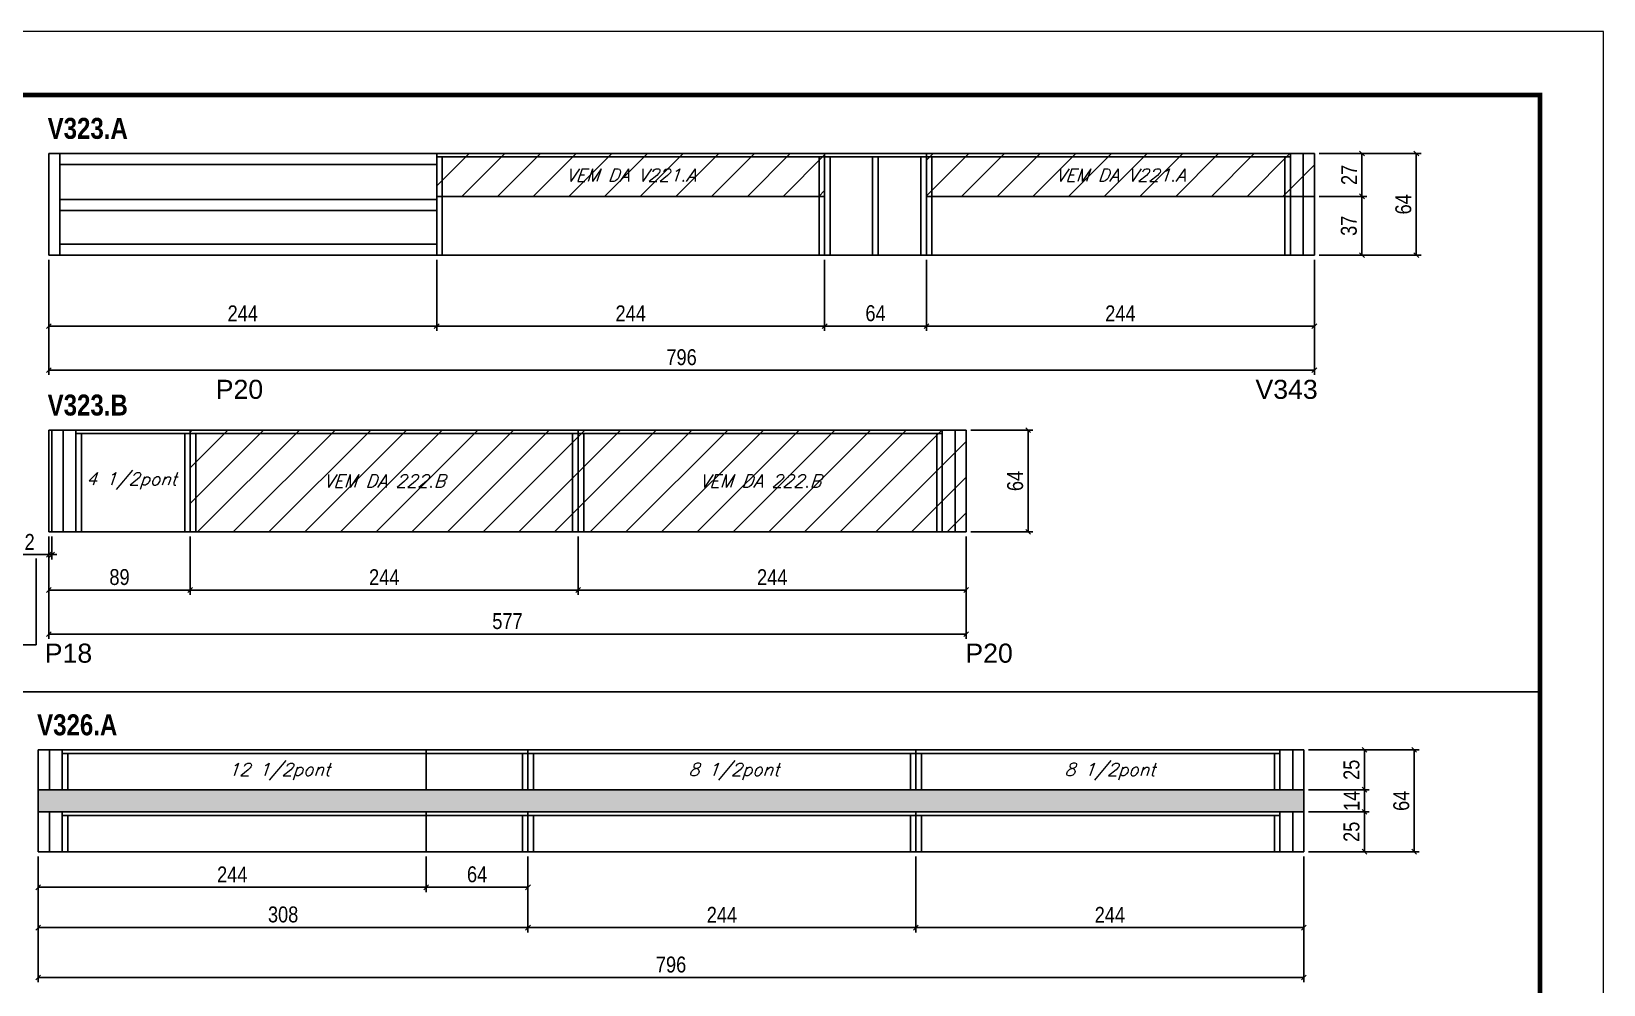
# Model space of a CAD drawing. Extents: x 3309 to 9590, y -2522 to 15424.
# Drawn here: x 3806 to 4794, y 10563 to 11162 of the extents above; entities that cross this region are included whole.
import ezdxf

# ---------------------------------------------------------------- set-up
doc = ezdxf.new("R2010")
doc.units = 0
doc.linetypes.add('DASHED', pattern=[0.75, 0.5, -0.25])
for name, color, linetype in [('5', 5, 'Continuous'), ('COTA', 241, 'Continuous'), ('NOMENCLATURA', 7, 'Continuous'), ('Painéis', 200, 'Continuous'), ('SARR_2.2x7', 40, 'Continuous'), ('SARR_3.5x7', 81, 'Continuous'), ('texto', 7, 'Continuous')]:
    doc.layers.add(name, color=color, linetype=linetype)
for name, color, linetype, lineweight in [('Folhas', 255, 'Continuous', 9), ('Hachura', 251, 'Continuous', 9), ('SARRAFO DE PRESSAO', 251, 'DASHED', 9)]:
    doc.layers.add(name, color=color, linetype=linetype, lineweight=lineweight)
doc.styles.add('COTA TECNICA', font='techl___.ttf', dxfattribs={"height": 10})
doc.styles.add('Romans', font='romans.shx')
doc.styles.get("Standard").update_dxf_attribs({"font": 'arial.ttf'})
doc.styles.add('TECNICA', font='techb___.ttf', dxfattribs={"height": 10})
doc.dimstyles.new('PAINEL', dxfattribs={"dimtxt": 10, "dimasz": 3, "dimexe": 3, "dimexo": 3, "dimgap": 3, "dimtad": 1, "dimdec": 1, "dimzin": 12, "dimdsep": 46, "dimtxsty": 'COTA TECNICA', "dimblk1": 'OBLIQUE', "dimblk2": 'OBLIQUE', "dimsah": 1, "dimcen": 0.9, "dimclrd": 4, "dimclre": 4, "dimclrt": 240, "dimadec": 1, "dimazin": 3, "dimtfac": 1, "dimtdec": 1, "dimtmove": 0, "dimatfit": 3, "dimfxl": 1, "dimtolj": 1, "dimtzin": 12, "dimarcsym": 0})

# ---------------------------------------------------------------- blocks, each defined once
blk = doc.blocks.new('9999999999')
at = {"layer": 'Folhas'}
blk.add_lwpolyline([(98138.98, 34190.21), (99623.98, 34190.21), (99623.98, 35240.21), (98138.98, 35240.21)], close=True, dxfattribs=at)
at = {"layer": 'Folhas', "color": 30, "const_width": 3}
blk.add_lwpolyline([(98213.98, 34230.21), (99583.98, 34230.21), (99583.98, 35200.21), (98213.98, 35200.21)], close=True, dxfattribs=at)
blk = doc.blocks.new('_Oblique')
at = {"color": 0, "linetype": 'ByBlock', "lineweight": -2}
blk.add_line((-0.5, -0.5), (0.5, 0.5), dxfattribs=at)
blk = doc.blocks.new('*D1336')
at = {"layer": 'COTA', "color": 4, "linetype": 'ByBlock', "lineweight": -2, "transparency": 16777216}
for p, q in [((3816.47, 11018.38), (3816.47, 10973.71)), ((4060.47, 11018.38), (4060.47, 10973.71)), ((4060.47, 10976.71), (3816.47, 10976.71))]:
    blk.add_line(p, q, dxfattribs=at)
at = {"layer": 'Defpoints', "color": 0, "linetype": 'ByBlock', "transparency": 16777216}
for p in [(3816.47, 11021.38), (4060.47, 11021.38), (3816.47, 10976.71)]:
    blk.add_point(p, dxfattribs=at)
at = {"layer": 'COTA', "color": 4, "linetype": 'ByBlock', "lineweight": -2, "transparency": 16777216, "xscale": 3, "yscale": 3, "zscale": 3, "rotation": 180}
blk.add_blockref('_Oblique', (3816.47, 10976.71), dxfattribs=at)
at = {"layer": 'COTA', "color": 4, "linetype": 'ByBlock', "lineweight": -2, "transparency": 16777216, "xscale": 3, "yscale": 3, "zscale": 3}
blk.add_blockref('_Oblique', (4060.47, 10976.71), dxfattribs=at)
at = {"layer": 'COTA', "color": 240, "linetype": 'ByBlock', "transparency": 16777216, "insert": (3938.47, 10984.78), "char_height": 10, "attachment_point": 5, "style": 'COTA TECNICA'}
blk.add_mtext('\\A1;244', dxfattribs=at)
blk = doc.blocks.new('*D1338')
at = {"layer": 'COTA', "color": 4, "linetype": 'ByBlock', "lineweight": -2, "transparency": 16777216}
for p, q in [((3816.47, 11018.38), (3816.47, 10946)), ((4612.47, 11018.38), (4612.47, 10946)), ((4612.47, 10949), (3816.47, 10949))]:
    blk.add_line(p, q, dxfattribs=at)
at = {"layer": 'Defpoints', "color": 0, "linetype": 'ByBlock', "transparency": 16777216}
for p in [(3816.47, 11021.38), (4612.47, 11021.38), (3816.47, 10949)]:
    blk.add_point(p, dxfattribs=at)
at = {"layer": 'COTA', "color": 4, "linetype": 'ByBlock', "lineweight": -2, "transparency": 16777216, "xscale": 3, "yscale": 3, "zscale": 3, "rotation": 180}
blk.add_blockref('_Oblique', (3816.47, 10949), dxfattribs=at)
at = {"layer": 'COTA', "color": 4, "linetype": 'ByBlock', "lineweight": -2, "transparency": 16777216, "xscale": 3, "yscale": 3, "zscale": 3}
blk.add_blockref('_Oblique', (4612.47, 10949), dxfattribs=at)
at = {"layer": 'COTA', "color": 240, "linetype": 'ByBlock', "transparency": 16777216, "insert": (4214.47, 10957.13), "char_height": 10, "attachment_point": 5, "style": 'COTA TECNICA'}
blk.add_mtext('\\A1;796', dxfattribs=at)
blk = doc.blocks.new('*D1339')
at = {"layer": 'COTA', "color": 4, "lineweight": -2, "transparency": 16777216}
for p, q in [((4615.47, 11085.38), (4679.59, 11085.38)), ((4676.59, 11085.38), (4676.59, 11021.38)), ((4615.47, 11021.38), (4679.59, 11021.38))]:
    blk.add_line(p, q, dxfattribs=at)
at = {"layer": 'Defpoints', "color": 0, "transparency": 16777216}
for p in [(4612.47, 11085.38), (4612.47, 11021.38), (4676.59, 11021.38)]:
    blk.add_point(p, dxfattribs=at)
at = {"layer": 'COTA', "color": 4, "lineweight": -2, "transparency": 16777216, "xscale": 3, "yscale": 3, "zscale": 3}
for p, rotation in [((4676.59, 11085.38), 90), ((4676.59, 11021.38), 270)]:
    blk.add_blockref('_Oblique', p, dxfattribs=dict(at, rotation=rotation))
at = {"layer": 'COTA', "color": 240, "transparency": 16777216, "insert": (4668.49, 11053.38), "char_height": 10, "attachment_point": 5, "rotation": 90, "style": 'COTA TECNICA'}
blk.add_mtext('\\A1;64', dxfattribs=at)
blk = doc.blocks.new('*D1337')
at = {"layer": 'COTA', "color": 4, "linetype": 'ByBlock', "lineweight": -2, "transparency": 16777216}
for p, q in [((4060.47, 11018.38), (4060.47, 10973.71)), ((4304.47, 11018.38), (4304.47, 10973.71)), ((4304.47, 10976.71), (4060.47, 10976.71))]:
    blk.add_line(p, q, dxfattribs=at)
at = {"layer": 'Defpoints', "color": 0, "linetype": 'ByBlock', "transparency": 16777216}
for p in [(4060.47, 11021.38), (4304.47, 11021.38), (4060.47, 10976.71)]:
    blk.add_point(p, dxfattribs=at)
at = {"layer": 'COTA', "color": 4, "linetype": 'ByBlock', "lineweight": -2, "transparency": 16777216, "xscale": 3, "yscale": 3, "zscale": 3, "rotation": 180}
blk.add_blockref('_Oblique', (4060.47, 10976.71), dxfattribs=at)
at = {"layer": 'COTA', "color": 4, "linetype": 'ByBlock', "lineweight": -2, "transparency": 16777216, "xscale": 3, "yscale": 3, "zscale": 3}
blk.add_blockref('_Oblique', (4304.47, 10976.71), dxfattribs=at)
at = {"layer": 'COTA', "color": 240, "linetype": 'ByBlock', "transparency": 16777216, "insert": (4182.47, 10984.78), "char_height": 10, "attachment_point": 5, "style": 'COTA TECNICA'}
blk.add_mtext('\\A1;244', dxfattribs=at)
blk = doc.blocks.new('*D1340')
at = {"layer": 'COTA', "color": 4, "lineweight": -2, "transparency": 16777216}
for p, q in [((4304.47, 11018.38), (4304.47, 10973.71)), ((4368.47, 11018.38), (4368.47, 10973.71)), ((4304.47, 10976.71), (4368.47, 10976.71))]:
    blk.add_line(p, q, dxfattribs=at)
at = {"layer": 'Defpoints', "color": 0, "transparency": 16777216}
for p in [(4304.47, 11021.38), (4368.47, 11021.38), (4368.47, 10976.71)]:
    blk.add_point(p, dxfattribs=at)
at = {"layer": 'COTA', "color": 4, "lineweight": -2, "transparency": 16777216, "xscale": 3, "yscale": 3, "zscale": 3, "rotation": 180}
blk.add_blockref('_Oblique', (4304.47, 10976.71), dxfattribs=at)
at = {"layer": 'COTA', "color": 4, "lineweight": -2, "transparency": 16777216, "xscale": 3, "yscale": 3, "zscale": 3}
blk.add_blockref('_Oblique', (4368.47, 10976.71), dxfattribs=at)
at = {"layer": 'COTA', "color": 240, "transparency": 16777216, "insert": (4336.47, 10984.81), "char_height": 10, "attachment_point": 5, "style": 'COTA TECNICA'}
blk.add_mtext('\\A1;64', dxfattribs=at)
blk = doc.blocks.new('*D1341')
at = {"layer": 'COTA', "color": 4, "lineweight": -2, "transparency": 16777216}
for p, q in [((4368.47, 11018.38), (4368.47, 10973.71)), ((4612.47, 11018.38), (4612.47, 10973.71)), ((4368.47, 10976.71), (4612.47, 10976.71))]:
    blk.add_line(p, q, dxfattribs=at)
at = {"layer": 'Defpoints', "color": 0, "transparency": 16777216}
for p in [(4368.47, 11021.38), (4612.47, 11021.38), (4612.47, 10976.71)]:
    blk.add_point(p, dxfattribs=at)
at = {"layer": 'COTA', "color": 4, "lineweight": -2, "transparency": 16777216, "xscale": 3, "yscale": 3, "zscale": 3, "rotation": 180}
blk.add_blockref('_Oblique', (4368.47, 10976.71), dxfattribs=at)
at = {"layer": 'COTA', "color": 4, "lineweight": -2, "transparency": 16777216, "xscale": 3, "yscale": 3, "zscale": 3}
blk.add_blockref('_Oblique', (4612.47, 10976.71), dxfattribs=at)
at = {"layer": 'COTA', "color": 240, "transparency": 16777216, "insert": (4490.47, 10984.78), "char_height": 10, "attachment_point": 5, "style": 'COTA TECNICA'}
blk.add_mtext('\\A1;244', dxfattribs=at)
blk = doc.blocks.new('*D1342')
at = {"layer": 'COTA', "color": 4, "linetype": 'ByBlock', "lineweight": -2, "transparency": 16777216}
for p, q in [((3905.47, 10844.32), (3905.47, 10807.73)), ((4149.47, 10844.32), (4149.47, 10807.73)), ((3905.47, 10810.73), (4149.47, 10810.73))]:
    blk.add_line(p, q, dxfattribs=at)
at = {"layer": 'Defpoints', "color": 0, "linetype": 'ByBlock', "transparency": 16777216}
for p in [(3905.47, 10847.32), (4149.47, 10847.32), (4149.47, 10810.73)]:
    blk.add_point(p, dxfattribs=at)
at = {"layer": 'COTA', "color": 4, "linetype": 'ByBlock', "lineweight": -2, "transparency": 16777216, "xscale": 3, "yscale": 3, "zscale": 3, "rotation": 180}
blk.add_blockref('_Oblique', (3905.47, 10810.73), dxfattribs=at)
at = {"layer": 'COTA', "color": 4, "linetype": 'ByBlock', "lineweight": -2, "transparency": 16777216, "xscale": 3, "yscale": 3, "zscale": 3}
blk.add_blockref('_Oblique', (4149.47, 10810.73), dxfattribs=at)
at = {"layer": 'COTA', "color": 240, "linetype": 'ByBlock', "transparency": 16777216, "insert": (4027.47, 10818.8), "char_height": 10, "attachment_point": 5, "style": 'COTA TECNICA'}
blk.add_mtext('\\A1;244', dxfattribs=at)
blk = doc.blocks.new('*D1343')
at = {"layer": 'COTA', "color": 4, "linetype": 'ByBlock', "lineweight": -2, "transparency": 16777216}
for p, q in [((4149.47, 10844.32), (4149.47, 10807.73)), ((4393.47, 10844.32), (4393.47, 10807.73)), ((4149.47, 10810.73), (4393.47, 10810.73))]:
    blk.add_line(p, q, dxfattribs=at)
at = {"layer": 'Defpoints', "color": 0, "linetype": 'ByBlock', "transparency": 16777216}
for p in [(4149.47, 10847.32), (4393.47, 10847.32), (4393.47, 10810.73)]:
    blk.add_point(p, dxfattribs=at)
at = {"layer": 'COTA', "color": 4, "linetype": 'ByBlock', "lineweight": -2, "transparency": 16777216, "xscale": 3, "yscale": 3, "zscale": 3, "rotation": 180}
blk.add_blockref('_Oblique', (4149.47, 10810.73), dxfattribs=at)
at = {"layer": 'COTA', "color": 4, "linetype": 'ByBlock', "lineweight": -2, "transparency": 16777216, "xscale": 3, "yscale": 3, "zscale": 3}
blk.add_blockref('_Oblique', (4393.47, 10810.73), dxfattribs=at)
at = {"layer": 'COTA', "color": 240, "linetype": 'ByBlock', "transparency": 16777216, "insert": (4271.47, 10818.8), "char_height": 10, "attachment_point": 5, "style": 'COTA TECNICA'}
blk.add_mtext('\\A1;244', dxfattribs=at)
blk = doc.blocks.new('*D1344')
at = {"layer": 'COTA', "color": 4, "linetype": 'ByBlock', "lineweight": -2, "transparency": 16777216}
for p, q in [((3816.47, 10844.32), (3816.47, 10780.02)), ((4393.47, 10844.32), (4393.47, 10780.02)), ((3816.47, 10783.02), (4393.47, 10783.02))]:
    blk.add_line(p, q, dxfattribs=at)
at = {"layer": 'Defpoints', "color": 0, "linetype": 'ByBlock', "transparency": 16777216}
for p in [(3816.47, 10847.32), (4393.47, 10847.32), (4393.47, 10783.02)]:
    blk.add_point(p, dxfattribs=at)
at = {"layer": 'COTA', "color": 4, "linetype": 'ByBlock', "lineweight": -2, "transparency": 16777216, "xscale": 3, "yscale": 3, "zscale": 3, "rotation": 180}
blk.add_blockref('_Oblique', (3816.47, 10783.02), dxfattribs=at)
at = {"layer": 'COTA', "color": 4, "linetype": 'ByBlock', "lineweight": -2, "transparency": 16777216, "xscale": 3, "yscale": 3, "zscale": 3}
blk.add_blockref('_Oblique', (4393.47, 10783.02), dxfattribs=at)
at = {"layer": 'COTA', "color": 240, "linetype": 'ByBlock', "transparency": 16777216, "insert": (4104.97, 10791.13), "char_height": 10, "attachment_point": 5, "style": 'COTA TECNICA'}
blk.add_mtext('\\A1;577', dxfattribs=at)
blk = doc.blocks.new('*D1345')
at = {"layer": 'COTA', "color": 4, "lineweight": -2, "transparency": 16777216}
for p, q in [((3816.47, 10844.32), (3816.47, 10807.73)), ((3905.47, 10844.32), (3905.47, 10807.73)), ((3905.47, 10810.73), (3816.47, 10810.73))]:
    blk.add_line(p, q, dxfattribs=at)
at = {"layer": 'Defpoints', "color": 0, "transparency": 16777216}
for p in [(3816.47, 10847.32), (3905.47, 10847.32), (3816.47, 10810.73)]:
    blk.add_point(p, dxfattribs=at)
at = {"layer": 'COTA', "color": 4, "lineweight": -2, "transparency": 16777216, "xscale": 3, "yscale": 3, "zscale": 3, "rotation": 180}
blk.add_blockref('_Oblique', (3816.47, 10810.73), dxfattribs=at)
at = {"layer": 'COTA', "color": 4, "lineweight": -2, "transparency": 16777216, "xscale": 3, "yscale": 3, "zscale": 3}
blk.add_blockref('_Oblique', (3905.47, 10810.73), dxfattribs=at)
at = {"layer": 'COTA', "color": 240, "transparency": 16777216, "insert": (3860.97, 10818.83), "char_height": 10, "attachment_point": 5, "style": 'COTA TECNICA'}
blk.add_mtext('\\A1;89', dxfattribs=at)
blk = doc.blocks.new('*D1346')
at = {"layer": 'COTA', "color": 4, "lineweight": -2, "transparency": 16777216}
for p, q in [((4396.47, 10911.32), (4435.42, 10911.32)), ((4432.42, 10911.32), (4432.42, 10847.32)), ((4396.47, 10847.32), (4435.42, 10847.32))]:
    blk.add_line(p, q, dxfattribs=at)
at = {"layer": 'Defpoints', "color": 0, "transparency": 16777216}
for p in [(4393.47, 10911.32), (4393.47, 10847.32), (4432.42, 10847.32)]:
    blk.add_point(p, dxfattribs=at)
at = {"layer": 'COTA', "color": 4, "lineweight": -2, "transparency": 16777216, "xscale": 3, "yscale": 3, "zscale": 3}
for p, rotation in [((4432.42, 10911.32), 90), ((4432.42, 10847.32), 270)]:
    blk.add_blockref('_Oblique', p, dxfattribs=dict(at, rotation=rotation))
at = {"layer": 'COTA', "color": 240, "transparency": 16777216, "insert": (4424.32, 10879.32), "char_height": 10, "attachment_point": 5, "rotation": 90, "style": 'COTA TECNICA'}
blk.add_mtext('\\A1;64', dxfattribs=at)
blk = doc.blocks.new('*D1347')
at = {"layer": 'COTA', "color": 4, "lineweight": -2, "transparency": 16777216}
for p, q in [((3816.47, 10844.32), (3816.47, 10829.99)), ((3818.47, 10844.32), (3818.47, 10829.99)), ((3816.47, 10832.99), (3798.36, 10832.99)), ((3818.47, 10832.99), (3816.47, 10832.99)), ((3818.47, 10832.99), (3821.47, 10832.99))]:
    blk.add_line(p, q, dxfattribs=at)
at = {"layer": 'Defpoints', "color": 0, "transparency": 16777216}
for p in [(3816.47, 10847.32), (3818.47, 10847.32), (3816.47, 10832.99)]:
    blk.add_point(p, dxfattribs=at)
at = {"layer": 'COTA', "color": 4, "lineweight": -2, "transparency": 16777216, "xscale": 3, "yscale": 3, "zscale": 3}
blk.add_blockref('_Oblique', (3816.47, 10832.99), dxfattribs=at)
at = {"layer": 'COTA', "color": 4, "lineweight": -2, "transparency": 16777216, "xscale": 3, "yscale": 3, "zscale": 3, "rotation": 180}
blk.add_blockref('_Oblique', (3818.47, 10832.99), dxfattribs=at)
at = {"layer": 'COTA', "color": 240, "transparency": 16777216, "insert": (3804.42, 10840.99), "char_height": 10, "attachment_point": 5, "style": 'COTA TECNICA'}
blk.add_mtext('\\A1;2', dxfattribs=at)
blk = doc.blocks.new('*D1387')
at = {"layer": 'COTA', "color": 4, "linetype": 'ByBlock', "lineweight": -2, "transparency": 16777216}
for p, q in [((4117.86, 10643.13), (4117.86, 10595.33)), ((4361.86, 10643.13), (4361.86, 10595.33)), ((4361.86, 10598.33), (4117.86, 10598.33))]:
    blk.add_line(p, q, dxfattribs=at)
at = {"layer": 'Defpoints', "color": 0, "linetype": 'ByBlock', "transparency": 16777216}
for p in [(4117.86, 10646.13), (4361.86, 10646.13), (4117.86, 10598.33)]:
    blk.add_point(p, dxfattribs=at)
at = {"layer": 'COTA', "color": 4, "linetype": 'ByBlock', "lineweight": -2, "transparency": 16777216, "xscale": 3, "yscale": 3, "zscale": 3, "rotation": 180}
blk.add_blockref('_Oblique', (4117.86, 10598.33), dxfattribs=at)
at = {"layer": 'COTA', "color": 4, "linetype": 'ByBlock', "lineweight": -2, "transparency": 16777216, "xscale": 3, "yscale": 3, "zscale": 3}
blk.add_blockref('_Oblique', (4361.86, 10598.33), dxfattribs=at)
at = {"layer": 'COTA', "color": 240, "linetype": 'ByBlock', "transparency": 16777216, "insert": (4239.86, 10606.4), "char_height": 10, "attachment_point": 5, "style": 'COTA TECNICA'}
blk.add_mtext('\\A1;244', dxfattribs=at)
blk = doc.blocks.new('*D1388')
at = {"layer": 'COTA', "color": 4, "linetype": 'ByBlock', "lineweight": -2, "transparency": 16777216}
for p, q in [((3809.86, 10643.13), (3809.86, 10595.33)), ((4117.86, 10643.13), (4117.86, 10595.33)), ((4117.86, 10598.33), (3809.86, 10598.33))]:
    blk.add_line(p, q, dxfattribs=at)
at = {"layer": 'Defpoints', "color": 0, "linetype": 'ByBlock', "transparency": 16777216}
for p in [(3809.86, 10646.13), (4117.86, 10646.13), (3809.86, 10598.33)]:
    blk.add_point(p, dxfattribs=at)
at = {"layer": 'COTA', "color": 4, "linetype": 'ByBlock', "lineweight": -2, "transparency": 16777216, "xscale": 3, "yscale": 3, "zscale": 3, "rotation": 180}
blk.add_blockref('_Oblique', (3809.86, 10598.33), dxfattribs=at)
at = {"layer": 'COTA', "color": 4, "linetype": 'ByBlock', "lineweight": -2, "transparency": 16777216, "xscale": 3, "yscale": 3, "zscale": 3}
blk.add_blockref('_Oblique', (4117.86, 10598.33), dxfattribs=at)
at = {"layer": 'COTA', "color": 240, "linetype": 'ByBlock', "transparency": 16777216, "insert": (3963.86, 10606.57), "char_height": 10, "attachment_point": 5, "style": 'COTA TECNICA'}
blk.add_mtext('\\A1;308', dxfattribs=at)
blk = doc.blocks.new('*D1389')
at = {"layer": 'COTA', "color": 4, "linetype": 'ByBlock', "lineweight": -2, "transparency": 16777216}
for p, q in [((3809.86, 10643.13), (3809.86, 10563.94)), ((4605.86, 10643.13), (4605.86, 10563.94)), ((4605.86, 10566.94), (3809.86, 10566.94))]:
    blk.add_line(p, q, dxfattribs=at)
at = {"layer": 'Defpoints', "color": 0, "linetype": 'ByBlock', "transparency": 16777216}
for p in [(3809.86, 10646.13), (4605.86, 10646.13), (3809.86, 10566.94)]:
    blk.add_point(p, dxfattribs=at)
at = {"layer": 'COTA', "color": 4, "linetype": 'ByBlock', "lineweight": -2, "transparency": 16777216, "xscale": 3, "yscale": 3, "zscale": 3, "rotation": 180}
blk.add_blockref('_Oblique', (3809.86, 10566.94), dxfattribs=at)
at = {"layer": 'COTA', "color": 4, "linetype": 'ByBlock', "lineweight": -2, "transparency": 16777216, "xscale": 3, "yscale": 3, "zscale": 3}
blk.add_blockref('_Oblique', (4605.86, 10566.94), dxfattribs=at)
at = {"layer": 'COTA', "color": 240, "linetype": 'ByBlock', "transparency": 16777216, "insert": (4207.86, 10575.07), "char_height": 10, "attachment_point": 5, "style": 'COTA TECNICA'}
blk.add_mtext('\\A1;796', dxfattribs=at)
blk = doc.blocks.new('*D1390')
at = {"layer": 'COTA', "color": 4, "lineweight": -2, "transparency": 16777216}
for p, q in [((4361.86, 10643.13), (4361.86, 10595.33)), ((4605.86, 10643.13), (4605.86, 10595.33)), ((4361.86, 10598.33), (4605.86, 10598.33))]:
    blk.add_line(p, q, dxfattribs=at)
at = {"layer": 'Defpoints', "color": 0, "transparency": 16777216}
for p in [(4361.86, 10646.13), (4605.86, 10646.13), (4605.86, 10598.33)]:
    blk.add_point(p, dxfattribs=at)
at = {"layer": 'COTA', "color": 4, "lineweight": -2, "transparency": 16777216, "xscale": 3, "yscale": 3, "zscale": 3, "rotation": 180}
blk.add_blockref('_Oblique', (4361.86, 10598.33), dxfattribs=at)
at = {"layer": 'COTA', "color": 4, "lineweight": -2, "transparency": 16777216, "xscale": 3, "yscale": 3, "zscale": 3}
blk.add_blockref('_Oblique', (4605.86, 10598.33), dxfattribs=at)
at = {"layer": 'COTA', "color": 240, "transparency": 16777216, "insert": (4483.86, 10606.4), "char_height": 10, "attachment_point": 5, "style": 'COTA TECNICA'}
blk.add_mtext('\\A1;244', dxfattribs=at)
blk = doc.blocks.new('*D1391')
at = {"layer": 'COTA', "color": 4, "lineweight": -2, "transparency": 16777216}
for p, q in [((4608.86, 10710.13), (4646.95, 10710.13)), ((4643.95, 10685.13), (4643.95, 10710.13)), ((4608.86, 10685.13), (4646.95, 10685.13))]:
    blk.add_line(p, q, dxfattribs=at)
at = {"layer": 'Defpoints', "color": 0, "transparency": 16777216}
for p in [(4605.86, 10710.13), (4643.95, 10710.13), (4605.86, 10685.13)]:
    blk.add_point(p, dxfattribs=at)
at = {"layer": 'COTA', "color": 4, "lineweight": -2, "transparency": 16777216, "xscale": 3, "yscale": 3, "zscale": 3}
for p, rotation in [((4643.95, 10710.13), 90), ((4643.95, 10685.13), 270)]:
    blk.add_blockref('_Oblique', p, dxfattribs=dict(at, rotation=rotation))
at = {"layer": 'COTA', "color": 240, "transparency": 16777216, "insert": (4635.84, 10697.63), "char_height": 10, "attachment_point": 5, "rotation": 90, "style": 'COTA TECNICA'}
blk.add_mtext('\\A1;25', dxfattribs=at)
blk = doc.blocks.new('*D1392')
at = {"layer": 'COTA', "color": 4, "lineweight": -2, "transparency": 16777216}
for p, q in [((4608.86, 10685.13), (4646.95, 10685.13)), ((4643.95, 10685.13), (4643.95, 10671.13)), ((4608.86, 10671.13), (4646.95, 10671.13))]:
    blk.add_line(p, q, dxfattribs=at)
at = {"layer": 'Defpoints', "color": 0, "transparency": 16777216}
for p in [(4605.86, 10685.13), (4605.86, 10671.13), (4643.95, 10671.13)]:
    blk.add_point(p, dxfattribs=at)
at = {"layer": 'COTA', "color": 4, "lineweight": -2, "transparency": 16777216, "xscale": 3, "yscale": 3, "zscale": 3}
for p, rotation in [((4643.95, 10685.13), 90), ((4643.95, 10671.13), 270)]:
    blk.add_blockref('_Oblique', p, dxfattribs=dict(at, rotation=rotation))
at = {"layer": 'COTA', "color": 240, "transparency": 16777216, "insert": (4635.88, 10678.13), "char_height": 10, "attachment_point": 5, "rotation": 90, "style": 'COTA TECNICA'}
blk.add_mtext('\\A1;14', dxfattribs=at)
blk = doc.blocks.new('*D1393')
at = {"layer": 'COTA', "color": 4, "lineweight": -2, "transparency": 16777216}
for p, q in [((4608.86, 10671.13), (4646.95, 10671.13)), ((4643.95, 10671.13), (4643.95, 10646.13)), ((4608.86, 10646.13), (4646.95, 10646.13))]:
    blk.add_line(p, q, dxfattribs=at)
at = {"layer": 'Defpoints', "color": 0, "transparency": 16777216}
for p in [(4605.86, 10671.13), (4605.86, 10646.13), (4643.95, 10646.13)]:
    blk.add_point(p, dxfattribs=at)
at = {"layer": 'COTA', "color": 4, "lineweight": -2, "transparency": 16777216, "xscale": 3, "yscale": 3, "zscale": 3}
for p, rotation in [((4643.95, 10671.13), 90), ((4643.95, 10646.13), 270)]:
    blk.add_blockref('_Oblique', p, dxfattribs=dict(at, rotation=rotation))
at = {"layer": 'COTA', "color": 240, "transparency": 16777216, "insert": (4635.84, 10658.63), "char_height": 10, "attachment_point": 5, "rotation": 90, "style": 'COTA TECNICA'}
blk.add_mtext('\\A1;25', dxfattribs=at)
blk = doc.blocks.new('*D1394')
at = {"layer": 'COTA', "color": 4, "lineweight": -2, "transparency": 16777216}
for p, q in [((4608.86, 10710.13), (4678.29, 10710.13)), ((4675.29, 10646.13), (4675.29, 10710.13)), ((4608.86, 10646.13), (4678.29, 10646.13))]:
    blk.add_line(p, q, dxfattribs=at)
at = {"layer": 'Defpoints', "color": 0, "transparency": 16777216}
for p in [(4605.86, 10710.13), (4675.29, 10710.13), (4605.86, 10646.13)]:
    blk.add_point(p, dxfattribs=at)
at = {"layer": 'COTA', "color": 4, "lineweight": -2, "transparency": 16777216, "xscale": 3, "yscale": 3, "zscale": 3}
for p, rotation in [((4675.29, 10710.13), 90), ((4675.29, 10646.13), 270)]:
    blk.add_blockref('_Oblique', p, dxfattribs=dict(at, rotation=rotation))
at = {"layer": 'COTA', "color": 240, "transparency": 16777216, "insert": (4667.19, 10678.13), "char_height": 10, "attachment_point": 5, "rotation": 90, "style": 'COTA TECNICA'}
blk.add_mtext('\\A1;64', dxfattribs=at)
blk = doc.blocks.new('*D1395')
at = {"layer": 'COTA', "color": 4, "lineweight": -2, "transparency": 16777216}
for p, q in [((3809.86, 10643.13), (3809.86, 10620.72)), ((4053.86, 10643.13), (4053.86, 10620.72)), ((3809.86, 10623.72), (4053.86, 10623.72))]:
    blk.add_line(p, q, dxfattribs=at)
at = {"layer": 'Defpoints', "color": 0, "transparency": 16777216}
for p in [(3809.86, 10646.13), (4053.86, 10646.13), (4053.86, 10623.72)]:
    blk.add_point(p, dxfattribs=at)
at = {"layer": 'COTA', "color": 4, "lineweight": -2, "transparency": 16777216, "xscale": 3, "yscale": 3, "zscale": 3, "rotation": 180}
blk.add_blockref('_Oblique', (3809.86, 10623.72), dxfattribs=at)
at = {"layer": 'COTA', "color": 4, "lineweight": -2, "transparency": 16777216, "xscale": 3, "yscale": 3, "zscale": 3}
blk.add_blockref('_Oblique', (4053.86, 10623.72), dxfattribs=at)
at = {"layer": 'COTA', "color": 240, "transparency": 16777216, "insert": (3931.86, 10631.79), "char_height": 10, "attachment_point": 5, "style": 'COTA TECNICA'}
blk.add_mtext('\\A1;244', dxfattribs=at)
blk = doc.blocks.new('*D1396')
at = {"layer": 'COTA', "color": 4, "lineweight": -2, "transparency": 16777216}
for p, q in [((4053.86, 10643.13), (4053.86, 10620.72)), ((4117.86, 10643.13), (4117.86, 10620.72)), ((4053.86, 10623.72), (4117.86, 10623.72))]:
    blk.add_line(p, q, dxfattribs=at)
at = {"layer": 'Defpoints', "color": 0, "transparency": 16777216}
for p in [(4053.86, 10646.13), (4117.86, 10646.13), (4117.86, 10623.72)]:
    blk.add_point(p, dxfattribs=at)
at = {"layer": 'COTA', "color": 4, "lineweight": -2, "transparency": 16777216, "xscale": 3, "yscale": 3, "zscale": 3, "rotation": 180}
blk.add_blockref('_Oblique', (4053.86, 10623.72), dxfattribs=at)
at = {"layer": 'COTA', "color": 4, "lineweight": -2, "transparency": 16777216, "xscale": 3, "yscale": 3, "zscale": 3}
blk.add_blockref('_Oblique', (4117.86, 10623.72), dxfattribs=at)
at = {"layer": 'COTA', "color": 240, "transparency": 16777216, "insert": (4085.86, 10631.82), "char_height": 10, "attachment_point": 5, "style": 'COTA TECNICA'}
blk.add_mtext('\\A1;64', dxfattribs=at)
blk = doc.blocks.new('*D1807')
at = {"layer": 'COTA', "color": 4, "lineweight": -2, "transparency": 16777216}
for p, q in [((4615.47, 11058.38), (4645.43, 11058.38)), ((4642.43, 11058.38), (4642.43, 11021.38)), ((4615.47, 11021.38), (4645.43, 11021.38))]:
    blk.add_line(p, q, dxfattribs=at)
at = {"layer": 'Defpoints', "color": 0, "transparency": 16777216}
for p in [(4612.47, 11058.38), (4612.47, 11021.38), (4642.43, 11021.38)]:
    blk.add_point(p, dxfattribs=at)
at = {"layer": 'COTA', "color": 4, "lineweight": -2, "transparency": 16777216, "xscale": 3, "yscale": 3, "zscale": 3}
for p, rotation in [((4642.43, 11058.38), 90), ((4642.43, 11021.38), 270)]:
    blk.add_blockref('_Oblique', p, dxfattribs=dict(at, rotation=rotation))
at = {"layer": 'COTA', "color": 240, "transparency": 16777216, "insert": (4634.21, 11039.88), "char_height": 10, "attachment_point": 5, "rotation": 90, "style": 'COTA TECNICA'}
blk.add_mtext('\\A1;37', dxfattribs=at)
blk = doc.blocks.new('*D1808')
at = {"layer": 'COTA', "color": 4, "lineweight": -2, "transparency": 16777216}
for p, q in [((4615.47, 11085.38), (4645.43, 11085.38)), ((4642.43, 11058.38), (4642.43, 11085.38)), ((4615.47, 11058.38), (4645.43, 11058.38))]:
    blk.add_line(p, q, dxfattribs=at)
at = {"layer": 'Defpoints', "color": 0, "transparency": 16777216}
for p in [(4612.47, 11085.38), (4642.43, 11085.38), (4612.47, 11058.38)]:
    blk.add_point(p, dxfattribs=at)
at = {"layer": 'COTA', "color": 4, "lineweight": -2, "transparency": 16777216, "xscale": 3, "yscale": 3, "zscale": 3}
for p, rotation in [((4642.43, 11085.38), 90), ((4642.43, 11058.38), 270)]:
    blk.add_blockref('_Oblique', p, dxfattribs=dict(at, rotation=rotation))
at = {"layer": 'COTA', "color": 240, "transparency": 16777216, "insert": (4634.36, 11071.88), "char_height": 10, "attachment_point": 5, "rotation": 90, "style": 'COTA TECNICA'}
blk.add_mtext('\\A1;27', dxfattribs=at)

msp = doc.modelspace()

# ---------------------------------------------------------------- hatches: boundary and pattern name
at = {"layer": 'COTA'}
h = msp.add_hatch(dxfattribs=at)
h.set_pattern_fill('AR-CONC', color=256, scale=0.03)
h.set_pattern_definition([(50, (-3033.8415, -2270.6755), (5.4655401, -0.4781726), [0.5715, -6.2865]), (355, (-3033.8415, -2270.6755), (-1.0573026, 5.7317054), [0.4572, -5.0292175]), (100.451445, (-3033.386, -2270.7153), (4.4082374, 5.2535326), [0.4857003, -5.3427073]), (46.1842, (-3033.8415, -2269.1515), (8.1323712, -1.2612698), [0.85725, -9.42975]), (96.63556, (-3033.164, -2269.257), (7.122124, 7.4227837), [0.7285507, -8.0140682]), (351.18415, (-3033.8415, -2269.1515), (7.122124, 7.4227837), [0.685799, -7.543792]), (21, (-3033.0795, -2269.5325), (4.5484317, -3.067956), [0.5715, -6.2865]), (326, (-3033.0795, -2269.5325), (1.8540609, 5.525639), [0.4572, -5.0292]), (71.451445, (-3032.7005, -2269.788), (6.4024926, 2.457683), [0.4857003, -5.3426981]), (37.5, (-3033.8415, -2270.6755), (0.0926581, 2.53665117), [0, -4.96824, 0, -5.1054, 0, -5.04825]), (7.5, (-3033.8415, -2270.6755), (2.00458988, 3.00541724), [0, -2.91084, 0, -4.85394, 0, -1.92405]), (327.5, (-3035.5408, -2270.6755), (4.06771786, -0.17186232), [0, -1.905, 0, -5.9436, 0, -7.8867]), (317.5, (-3036.3028, -2270.6755), (4.4438754, 0.7627947), [0, -2.4765, 0, -3.94716, 0, -5.6007])])
h.paths.add_polyline_path([(3809.86, 10671.13), (4605.86, 10671.13), (4605.86, 10685.13), (3809.86, 10685.13)])
at = {"layer": 'Hachura', "linetype": 'ByBlock'}
h = msp.add_hatch(dxfattribs=at)
h.set_pattern_fill('ANSI31', color=256, scale=5)
h.paths.add_polyline_path([(4304.47, 11085.38), (4060.47, 11085.38), (4060.47, 11058.38), (4304.47, 11058.38)])
h.paths.add_polyline_path([(4612.47, 11085.38), (4368.47, 11085.38), (4368.47, 11058.38), (4612.47, 11058.38)])
h = msp.add_hatch(dxfattribs=at)
h.set_pattern_fill('ANSI31', color=256, scale=5)
h.paths.add_polyline_path([(4149.47, 10911.32), (3905.47, 10911.32), (3905.47, 10847.32), (4149.47, 10847.32)])
h.paths.add_polyline_path([(4393.47, 10911.32), (4149.47, 10911.32), (4149.47, 10847.32), (4393.47, 10847.32)])

# ---------------------------------------------------------------- linework, layer by layer
at = {"layer": 'COTA'}
for p, q in [((3384.37, 10746.75), (4754.37, 10746.75)), ((3809.86, 10685.13), (3809.86, 10671.13)), ((4605.86, 10671.13), (4605.86, 10685.13)), ((3809.86, 10671.13), (4605.86, 10671.13))]:
    msp.add_line(p, q, dxfattribs=at)
at = {"layer": 'NOMENCLATURA', "linetype": 'Continuous'}
for p, q in [((3808.56, 10776.18), (3808.56, 10830.48)), ((3736.66, 10776.18), (3808.56, 10776.18))]:
    msp.add_line(p, q, dxfattribs=at)
at = {"layer": 'Painéis', "linetype": 'ByBlock'}
for p, q in [((4612.47, 11085.38), (3816.47, 11085.38)), ((3816.47, 11021.38), (3816.47, 11085.38)), ((4060.47, 11021.38), (4060.47, 11085.38)), ((4304.47, 11021.38), (4304.47, 11085.38)), ((4368.47, 11021.38), (4368.47, 11085.38)), ((4612.47, 11021.38), (4612.47, 11085.38)), ((4304.47, 11058.38), (4060.47, 11058.38)), ((4612.47, 11058.38), (4368.47, 11058.38)), ((4612.47, 11021.38), (3816.47, 11021.38)), ((3816.47, 10911.32), (4393.47, 10911.32)), ((3816.47, 10847.32), (3816.47, 10911.32)), ((3818.47, 10847.32), (3818.47, 10911.32)), ((3905.47, 10847.32), (3905.47, 10911.32)), ((4149.47, 10847.32), (4149.47, 10911.32)), ((4393.47, 10847.32), (4393.47, 10911.32)), ((3816.47, 10847.32), (4393.47, 10847.32)), ((4605.86, 10710.13), (3809.86, 10710.13)), ((3809.86, 10685.13), (3809.86, 10710.13)), ((4053.86, 10685.13), (4053.86, 10710.13)), ((4117.86, 10685.13), (4117.86, 10710.13)), ((4361.86, 10685.13), (4361.86, 10710.13)), ((4605.86, 10685.13), (4605.86, 10710.13)), ((4605.86, 10685.13), (3809.86, 10685.13)), ((4605.86, 10671.13), (3809.86, 10671.13)), ((3809.86, 10646.13), (3809.86, 10671.13)), ((4053.86, 10646.13), (4053.86, 10671.13)), ((4117.86, 10646.13), (4117.86, 10671.13)), ((4361.86, 10646.13), (4361.86, 10671.13)), ((4605.86, 10646.13), (4605.86, 10671.13)), ((4605.86, 10646.13), (3809.86, 10646.13))]:
    msp.add_line(p, q, dxfattribs=at)
at = {"layer": 'SARR_2.2x7', "linetype": 'Continuous'}
for p, q in [((3823.47, 11021.38), (3823.47, 11085.38)), ((4605.47, 11058.38), (4605.47, 11085.38)), ((3823.47, 11078.38), (4060.47, 11078.38)), ((4304.47, 11083.18), (4060.47, 11083.18)), ((4368.47, 11083.18), (4304.47, 11083.18)), ((4597.47, 11083.18), (4368.47, 11083.18)), ((3823.47, 11056.4), (4060.47, 11056.4)), ((4605.47, 11021.38), (4605.47, 11058.38)), ((3823.47, 11049.4), (4060.47, 11049.4)), ((3823.47, 11028.38), (4060.47, 11028.38)), ((3825.47, 10847.32), (3825.47, 10911.32)), ((3833.47, 10909.12), (3905.47, 10909.12)), ((3905.47, 10909.12), (4149.47, 10909.12)), ((4149.47, 10909.12), (4378.47, 10909.12)), ((4386.47, 10847.32), (4386.47, 10911.32)), ((3816.86, 10685.13), (3816.86, 10710.13)), ((4598.86, 10685.13), (4598.86, 10710.13)), ((4117.86, 10707.93), (3824.86, 10707.93)), ((4361.86, 10707.93), (4117.86, 10707.93)), ((4590.86, 10707.93), (4361.86, 10707.93)), ((3816.86, 10646.13), (3816.86, 10671.13)), ((4598.86, 10646.13), (4598.86, 10671.13)), ((4117.86, 10668.93), (3824.86, 10668.93)), ((4361.86, 10668.93), (4117.86, 10668.93)), ((4590.86, 10668.93), (4361.86, 10668.93))]:
    msp.add_line(p, q, dxfattribs=at)
at = {"layer": 'SARR_3.5x7'}
for p, q in [((4597.47, 11085.38), (4597.47, 11021.38)), ((4063.97, 11083.18), (4063.97, 11021.38)), ((4300.97, 11083.18), (4300.97, 11021.38)), ((4307.97, 11083.18), (4307.97, 11021.38)), ((4334.63, 11083.18), (4334.63, 11021.38)), ((4338.13, 11021.38), (4338.13, 11083.18)), ((4364.97, 11083.18), (4364.97, 11021.38)), ((4371.97, 11083.18), (4371.97, 11021.38)), ((4593.97, 11083.18), (4593.97, 11021.38)), ((3833.47, 10911.32), (3833.47, 10847.32)), ((3836.97, 10909.12), (3836.97, 10847.32)), ((3901.97, 10909.12), (3901.97, 10847.32)), ((3908.97, 10909.12), (3908.97, 10847.32)), ((4145.97, 10909.12), (4145.97, 10847.32)), ((4152.97, 10909.12), (4152.97, 10847.32)), ((4374.97, 10909.12), (4374.97, 10847.32)), ((4378.47, 10911.32), (4378.47, 10847.32)), ((3824.86, 10710.13), (3824.86, 10685.13)), ((4590.86, 10710.13), (4590.86, 10685.13)), ((3828.36, 10707.93), (3828.36, 10685.13)), ((4114.36, 10707.93), (4114.36, 10685.13)), ((4121.36, 10707.93), (4121.36, 10685.13)), ((4358.36, 10707.93), (4358.36, 10685.13)), ((4365.36, 10707.93), (4365.36, 10685.13)), ((4587.36, 10707.93), (4587.36, 10685.13)), ((3824.86, 10671.13), (3824.86, 10646.13)), ((4590.86, 10671.13), (4590.86, 10646.13)), ((3828.36, 10668.93), (3828.36, 10646.13)), ((4114.36, 10668.93), (4114.36, 10646.13)), ((4121.36, 10668.93), (4121.36, 10646.13)), ((4358.36, 10668.93), (4358.36, 10646.13)), ((4365.36, 10668.93), (4365.36, 10646.13)), ((4587.36, 10668.93), (4587.36, 10646.13))]:
    msp.add_line(p, q, dxfattribs=at)

# ---------------------------------------------------------------- block references
at = {"layer": 'SARRAFO DE PRESSAO', "color": 6, "linetype": 'ByBlock'}
msp.add_blockref('9999999999', (-94829.61, -24078.07), dxfattribs=at)

# ---------------------------------------------------------------- texts
at = {"layer": '5', "linetype": 'Continuous'}
for s, p in [('P20', (3921.48, 10930.99)), ('V343', (4575.44, 10930.99)), ('P18', (3813.95, 10765.01)), ('P20', (4392.98, 10765.01))]:
    msp.add_text(s, height=12, rotation=359.99996, dxfattribs=at).set_placement(p)
at = {"layer": 'NOMENCLATURA', "style": 'TECNICA'}
for s, p in [('V323.A', (3815.75, 11094.57)), ('V323.B', (3815.75, 10920.51)), ('V326.A', (3809.14, 10719.32))]:
    msp.add_text(s, height=13.2, dxfattribs=at).set_placement(p)
at = {"layer": 'texto', "color": 2, "char_height": 8, "attachment_point": 5, "style": 'Romans'}
for s, insert in [('{\\Q19;\\C256;VEM DA V221.A}', (4182.47, 11071.78)), ('{\\Q19;\\C256;VEM DA V221.A}', (4490.47, 11071.78)), ('{\\Q19;\\C256;4 1/2pont}', (3868.47, 10879.32)), ('{\\Q19;\\C256;VEM DA 222.B}', (4027.47, 10879.32)), ('{\\Q19;\\C256;VEM DA 222.B}', (4263.97, 10879.32)), ('{\\Q19;\\C256;12 1/2pont}', (3961.4, 10696.53)), ('{\\Q19;\\C256;8 1/2pont}', (4247.36, 10696.53)), ('{\\Q19;\\C256;8 1/2pont}', (4483.86, 10696.53))]:
    msp.add_mtext(s, dxfattribs=dict(at, insert=insert))

# ---------------------------------------------------------------- dimensions: what is measured, and where the dimension line sits
at = {"layer": 'COTA'}
for base, p1, p2, angle, picture, middle in [((4676.59, 11021.38), (4612.47, 11085.38), (4612.47, 11021.38), 90, '*D1339', (4668.49, 11053.38)), ((4642.43, 11085.38), (4612.47, 11058.38), (4612.47, 11085.38), 90, '*D1808', (4634.36, 11071.88)), ((4642.43, 11021.38), (4612.47, 11058.38), (4612.47, 11021.38), 90, '*D1807', (4634.21, 11039.88)), ((4432.42, 10847.32), (4393.47, 10911.32), (4393.47, 10847.32), 90, '*D1346', (4424.32, 10879.32)), ((3816.47, 10810.73), (3905.47, 10847.32), (3816.47, 10847.32), 180, '*D1345', (3860.97, 10818.83)), ((4643.95, 10710.13), (4605.86, 10685.13), (4605.86, 10710.13), 90, '*D1391', (4635.84, 10697.63)), ((4675.29, 10710.13), (4605.86, 10646.13), (4605.86, 10710.13), 90, '*D1394', (4667.19, 10678.13)), ((4643.95, 10646.13), (4605.86, 10671.13), (4605.86, 10646.13), 90, '*D1393', (4635.84, 10658.63))]:
    dim = msp.add_linear_dim(base=base, p1=p1, p2=p2, angle=angle, dimstyle='PAINEL', dxfattribs=at)
    dim.commit()
    dim.dimension.update_dxf_attribs({"geometry": picture, "text_midpoint": middle})
at = {"layer": 'COTA', "linetype": 'ByBlock'}
for base, p1, p2, picture, middle in [((3816.47, 10976.71), (4060.47, 11021.38), (3816.47, 11021.38), '*D1336', (3938.47, 10984.78)), ((4060.47, 10976.71), (4304.47, 11021.38), (4060.47, 11021.38), '*D1337', (4182.47, 10984.78)), ((3809.86, 10598.33), (4117.86, 10646.13), (3809.86, 10646.13), '*D1388', (3963.86, 10606.57))]:
    dim = msp.add_linear_dim(base=base, p1=p1, p2=p2, angle=180, dimstyle='PAINEL', override={"dimtmove": 1}, dxfattribs=at)
    dim.commit()
    dim.dimension.update_dxf_attribs({"geometry": picture, "text_midpoint": middle})
for base, p1, p2, picture, middle in [((3816.47, 10949), (4612.47, 11021.38), (3816.47, 11021.38), '*D1338', (4214.47, 10957.13)), ((3809.86, 10566.94), (4605.86, 10646.13), (3809.86, 10646.13), '*D1389', (4207.86, 10575.07)), ((4117.86, 10598.33), (4361.86, 10646.13), (4117.86, 10646.13), '*D1387', (4239.86, 10606.4))]:
    dim = msp.add_linear_dim(base=base, p1=p1, p2=p2, angle=180, dimstyle='PAINEL', dxfattribs=at)
    dim.commit()
    dim.dimension.update_dxf_attribs({"geometry": picture, "text_midpoint": middle})
at = {"layer": 'COTA'}
for base, p1, p2, picture, middle in [((4368.47, 10976.71), (4304.47, 11021.38), (4368.47, 11021.38), '*D1340', (4336.47, 10984.81)), ((3816.47, 10832.99), (3818.47, 10847.32), (3816.47, 10847.32), '*D1347', (3804.42, 10840.99)), ((4053.86, 10623.72), (3809.86, 10646.13), (4053.86, 10646.13), '*D1395', (3931.86, 10631.79)), ((4605.86, 10598.33), (4361.86, 10646.13), (4605.86, 10646.13), '*D1390', (4483.86, 10606.4))]:
    dim = msp.add_linear_dim(base=base, p1=p1, p2=p2, dimstyle='PAINEL', dxfattribs=at)
    dim.commit()
    dim.dimension.update_dxf_attribs({"geometry": picture, "text_midpoint": middle})
for base, p1, p2, picture, middle in [((4612.47, 10976.71), (4368.47, 11021.38), (4612.47, 11021.38), '*D1341', (4490.47, 10984.78)), ((4117.86, 10623.72), (4053.86, 10646.13), (4117.86, 10646.13), '*D1396', (4085.86, 10631.82))]:
    dim = msp.add_linear_dim(base=base, p1=p1, p2=p2, dimstyle='PAINEL', override={"dimtmove": 1}, dxfattribs=at)
    dim.commit()
    dim.dimension.update_dxf_attribs({"geometry": picture, "text_midpoint": middle})
at = {"layer": 'COTA', "linetype": 'ByBlock'}
for base, p1, p2, picture, middle in [((4393.47, 10783.02), (3816.47, 10847.32), (4393.47, 10847.32), '*D1344', (4104.97, 10791.13)), ((4149.47, 10810.73), (3905.47, 10847.32), (4149.47, 10847.32), '*D1342', (4027.47, 10818.8))]:
    dim = msp.add_linear_dim(base=base, p1=p1, p2=p2, dimstyle='PAINEL', dxfattribs=at)
    dim.commit()
    dim.dimension.update_dxf_attribs({"geometry": picture, "text_midpoint": middle})
dim = msp.add_linear_dim(base=(4393.47, 10810.73), p1=(4149.47, 10847.32), p2=(4393.47, 10847.32), dimstyle='PAINEL', override={"dimtmove": 1}, dxfattribs=at)
dim.commit()
dim.dimension.update_dxf_attribs({"geometry": '*D1343', "text_midpoint": (4271.47, 10818.8)})
at = {"layer": 'COTA'}
dim = msp.add_linear_dim(base=(4643.95, 10671.13), p1=(4605.86, 10685.13), p2=(4605.86, 10671.13), angle=90, dimstyle='PAINEL', dxfattribs=at)
dim.commit()
dim.dimension.update_dxf_attribs({"geometry": '*D1392', "text_midpoint": (4643.95, 10678.13), "dimtype": 160})

doc.saveas('drawing.dxf')
